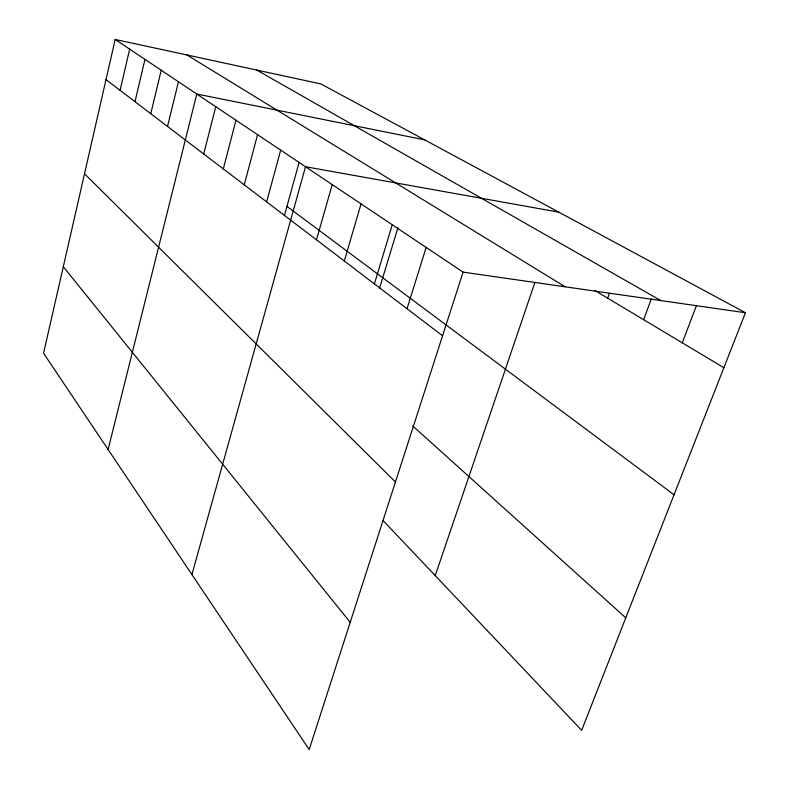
<?xml version="1.0" encoding="UTF-8"?>
<svg xmlns="http://www.w3.org/2000/svg" width="789" height="789" viewBox="0 0 789 789"><rect width="100%" height="100%" fill="white"/><g stroke="black" fill="none" stroke-linecap="round" stroke-linejoin="round"><path stroke-width="1.18" d="M115.184 39.45L43.553 353.206L309.199 749.55L463.084 272.126L115.184 39.45L320.847 83.92L745.447 312.74L581.651 730.308L383.276 520.74M120.096 90.35L129.662 49.125M134.988 101.682L144.979 59.372M150.768 113.695L161.212 70.231M167.524 126.447L178.452 81.76M108.103 449.523L196.796 94.029L424.63 139.85M203.72 154.003L215.762 106.712M223.326 168.915L235.97 120.234M244.245 184.843L257.569 134.672M266.633 201.876L280.697 150.137M284.405 215.575L299.209 162.09M191.924 574.579L305.511 166.745L558.809 212.152M316.458 239.797L332.228 184.606M344.29 260.981L361.056 203.887M374.38 283.882L392.261 224.757M379.578 288.084L397.962 227.617M407.025 308.736L426.149 247.421M435.232 575.625L534.853 282.61M607.698 298.183L609.325 293.636M643.646 319.703L651.26 299.07M682.278 342.82L696.48 305.451M463.084 272.126L745.447 312.74M256.79 70.063L660.738 300.55M595.113 290.658L723.888 367.713M186.973 54.974L565.141 286.801M286.949 206.383L674.043 494.772M106.012 79.63L442.57 335.779M412.706 425.922L625.776 617.836M84.512 173.777L395.447 481.971M63.298 266.712L350.208 622.314"/></g></svg>
